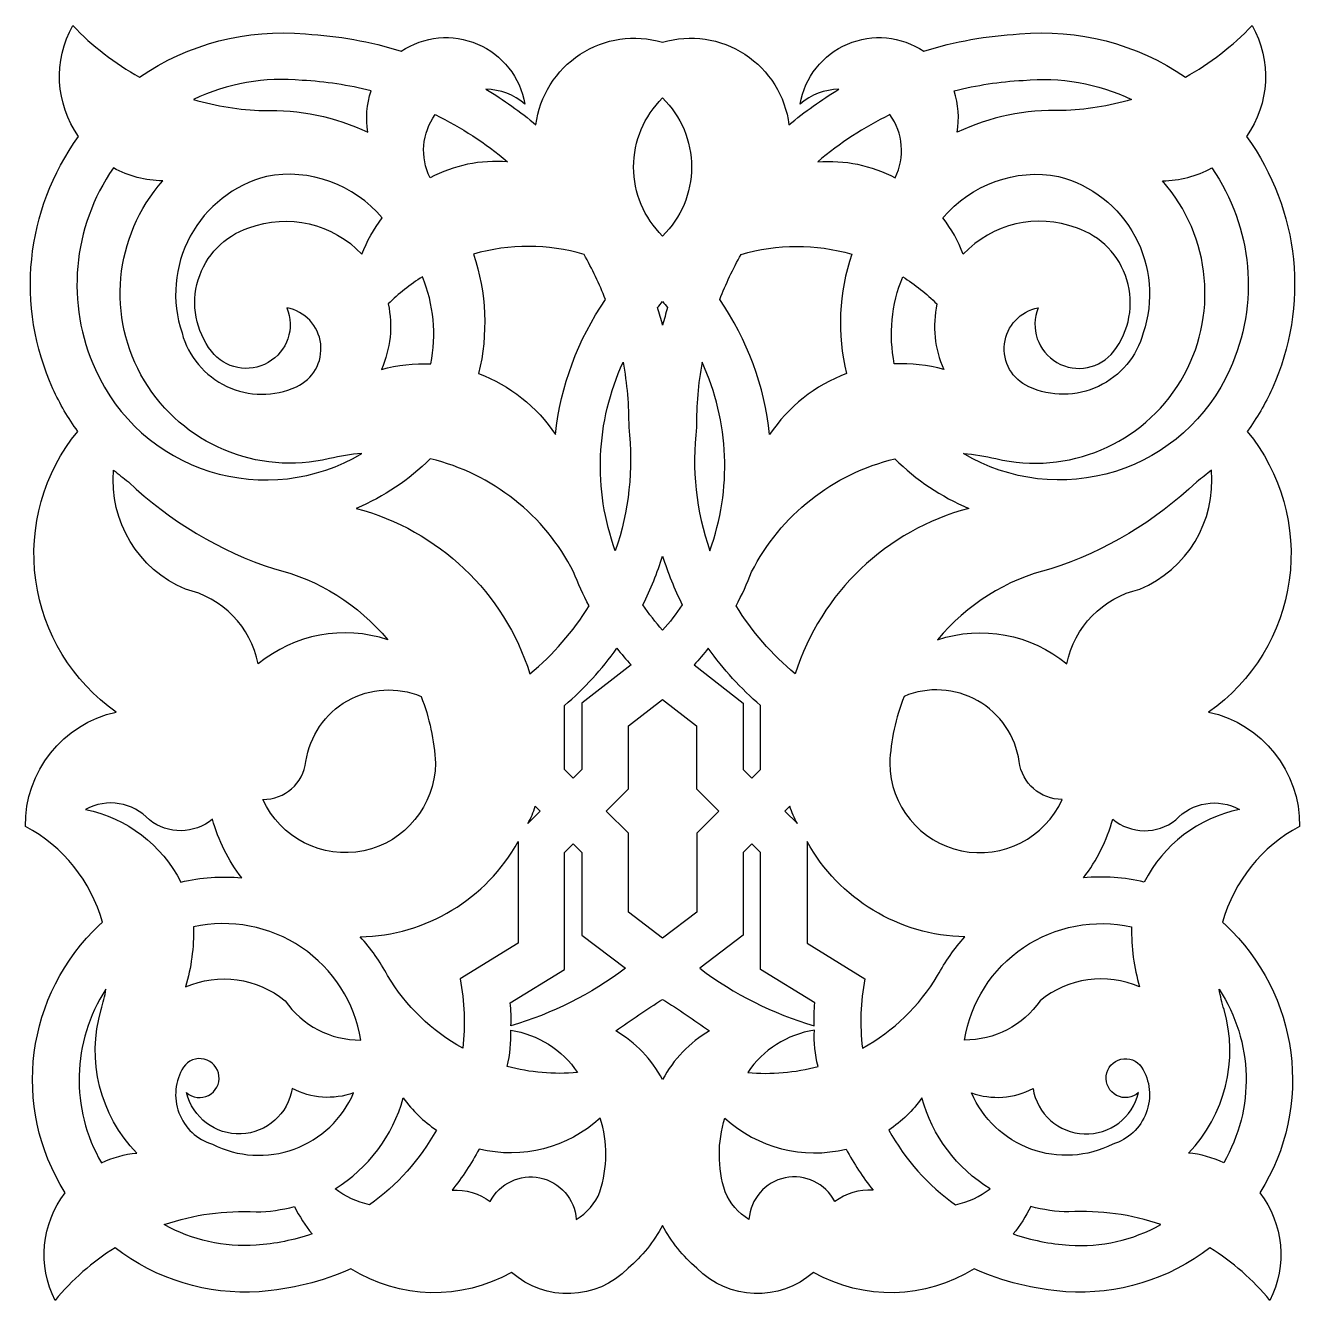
# Model space of a CAD drawing. Extents: x -79 to 85, y -78 to 86.
import ezdxf

# ---------------------------------------------------------------- set-up
doc = ezdxf.new("R2010")
doc.units = 0
doc.header["$MEASUREMENT"] = 0
doc.layers.get('0').update_dxf_attribs({"linetype": 'CONTINUOUS'})

msp = doc.modelspace()

# ---------------------------------------------------------------- linework, layer by layer
for points in [[(3.25, 83.7, -0.462866), (19.54, 73.04, -0.039397), (25.98, 77.64, 0.175014), (20.97, 75.73, -0.543277), (36.89, 82.54, -0.062517), (49.22, 84.76, -0.17545), (70.6, 79.2, 0.078152), (79.2, 85.85, -0.288895), (78.48, 71.54, -0.270076), (81.77, 39.04, -0.053003), (78.57, 33.55, -0.436972), (73.6, -2.62, -0.357813), (85.3, -17.36, 0.205731), (75.4, -29.71, -0.004527), (75.72, -30, -0.359319), (80.21, -64.56, -0.287107), (81.49, -78.44, 0.083082), (73.76, -71.66, -0.183147), (55.19, -77.31, -0.087912), (43.39, -74.35, -0.276511), (22.7, -74.82, -0.398311), (7.66, -74.29, -0.091369), (3.25, -68.77, -0.091369), (-1.16, -74.29, -0.398311), (-16.21, -74.82, -0.276511), (-36.9, -74.35, -0.087912), (-48.7, -77.31, -0.183147), (-67.27, -71.66, 0.083082), (-75, -78.44, -0.287107), (-73.71, -64.56, -0.359319), (-69.23, -30, -0.004527), (-68.9, -29.71, 0.205731), (-78.81, -17.36, -0.357813), (-67.11, -2.62, -0.436972), (-72.07, 33.55, -0.053003), (-75.27, 39.04, -0.270076), (-71.98, 71.54, -0.288895), (-72.71, 85.85, 0.078152), (-64.11, 79.2, -0.17545), (-42.73, 84.76, -0.062517), (-30.4, 82.54, -0.543277), (-14.48, 75.73, 0.175014), (-19.49, 77.64, -0.039397), (-13.05, 73.04, -0.462866)], [(-34.3, 77.42, 0.05079), (-43.17, 78.78, 0.136759), (-57.16, 76.31, 0.065224), (-48.18, 74.9, -0.118561), (-34.71, 72.09, -0.118395)], [(40.81, 77.42, -0.05079), (49.69, 78.78, -0.136759), (63.67, 76.31, -0.065224), (54.69, 74.9, 0.118561), (41.22, 72.09, 0.118395)], [(3.26, 76.51, -0.419335), (3.26, 58.72, -0.419335)], [(-16.73, 68.29, 0.139801), (-26.7, 66.24, -0.278267), (-26.03, 74.37, -0.062894)], [(23.25, 68.29, -0.139801), (33.22, 66.24, 0.278267), (32.54, 74.37, 0.062894)], [(-39.67, 30.04, -0.731941), (-61.13, 65.83, -0.124109), (-67.49, 67.5, 0.263961), (-69.81, 41.51, 0.449072), (-35.5, 30.7, 0.03772)], [(46.18, 30.04, 0.731941), (67.65, 65.83, 0.124109), (74, 67.5, -0.263961), (76.32, 41.51, -0.449072), (42.01, 30.7, -0.03772)], [(-54.86, 43.88, -0.516786), (-50.06, 59.77, -0.301986), (-35.47, 56.38, -0.072618), (-32.86, 61.07, 0.27053), (-47.76, 66.41, 0.435086), (-58.65, 46.23, 0.462617), (-43.92, 39.29, 0.734684), (-45.13, 49.47, -0.873825)], [(61.37, 43.88, 0.516786), (56.57, 59.77, 0.301986), (41.98, 56.38, 0.072618), (39.37, 61.07, -0.27053), (54.27, 66.41, -0.435086), (65.17, 46.23, -0.462617), (50.44, 39.29, -0.734684), (51.64, 49.47, 0.873825)], [(-21.12, 56.39, -0.143811), (-20.45, 40.99, -0.158327), (-10.54, 33.14, -0.123997), (-4.11, 50.55, 0.036238), (-6.86, 56.35, 0.142033)], [(27.63, 56.39, 0.143811), (26.96, 40.99, 0.158327), (17.05, 33.14, 0.123997), (10.63, 50.55, -0.036238), (13.37, 56.35, -0.142033)], [(-32.09, 49.97, -0.160417), (-32.97, 41.54, -0.078815), (-26.59, 42.24, 0.146093), (-27.67, 53.47, 0.055174)], [(38.6, 49.97, 0.160417), (39.48, 41.54, 0.078815), (33.11, 42.24, -0.146093), (34.19, 53.47, -0.055174)], [(3.26, 50.27, -0.007837), (3.91, 49.51, 0.01177), (3.26, 47.23, 0.01177), (2.6, 49.51, -0.007837)], [(-2.83, 18.17, -0.197225), (-1.83, 42.46, -0.047543), (-1.11, 34.08, -0.113223)], [(9.34, 18.17, 0.197225), (8.34, 42.46, 0.047543), (7.63, 34.08, 0.113223)], [(-36.2, 23.63, -0.256283), (-13.83, 2.31, 0.081719), (-6.21, 11.07, -0.031589), (-8.21, 15.43, 0.219973), (-26.67, 30.01, -0.096292)], [(42.71, 23.63, 0.256283), (20.35, 2.31, -0.081719), (12.72, 11.07, 0.031589), (14.72, 15.43, -0.219973), (33.18, 30.01, 0.096292)], [(-46.75, 15.83, -0.162771), (-32.15, 6.69, 0.258666), (-48.83, 3.58, 0.299009), (-58.22, 13.2, -0.325032), (-67.46, 28.56, 0.020114), (-65.56, 27.06, 0.11264)], [(53.26, 15.83, 0.162771), (38.67, 6.69, -0.258666), (55.34, 3.58, -0.299009), (64.73, 13.2, 0.325032), (73.97, 28.56, -0.020114), (72.07, 27.06, -0.11264)], [(3.26, 17.49, 0.040686), (5.79, 11.19, -0.032358), (3.26, 7.92, -0.032358), (0.72, 11.19, 0.040686)], [(-0.8, 3.45), (-7.13, -1.47), (-7.13, -10.01), (-8.25, -11.13), (-9.36, -10.01), (-9.36, -1.77, 0.059993), (-2.63, 5.61, 0.018661)], [(7.31, 3.45), (13.64, -1.47), (13.64, -10.01), (14.76, -11.13), (15.87, -10.01), (15.87, -1.77, -0.059993), (9.14, 5.61, -0.018661)], [(-27.86, -0.6, -0.08171), (-26, -9.22, -0.80447), (-48.23, -13.87, 0.378694), (-42.68, -9.01, -0.491526)], [(34.37, -0.6, 0.08171), (32.51, -9.22, 0.80447), (54.74, -13.87, -0.378694), (49.2, -9.01, 0.491526)], [(-71.07, -15.16, -0.227559), (-58.8, -24.53, -0.082785), (-50.96, -23.99, -0.0992), (-54.72, -16.4, -0.357685), (-62.85, -16.51, 0.342767)], [(-13.16, -14.75), (-12.51, -15.39), (-14.11, -16.99, 0.06631)], [(19.67, -14.75), (19.02, -15.39), (20.62, -16.99, -0.06631)], [(77.58, -15.16, 0.227559), (65.31, -24.53, 0.082785), (57.47, -23.99, 0.0992), (61.24, -16.4, 0.357685), (69.36, -16.51, -0.342767)], [(-15.35, -19.29), (-15.36, -32.42), (-22.82, -36.98, -0.078158), (-22.49, -45.95, -0.13103), (-32.17, -36.57, 0.064104), (-35.7, -31.59, 0.267949)], [(-1.54, -35.63, -0.09156), (-16.29, -43.04, 0.048184), (-16.37, -40.07), (-9.36, -35.78), (-9.36, -20.73), (-8.25, -19.61), (-7.13, -20.73), (-7.13, -31.38)], [(8.05, -35.63, 0.09156), (22.8, -43.04, -0.048184), (22.88, -40.07), (15.87, -35.78), (15.87, -20.73), (14.76, -19.61), (13.64, -20.73), (13.64, -31.38)], [(21.87, -19.29), (21.87, -32.42), (29.33, -36.98, 0.078158), (29, -45.95, 0.13103), (38.69, -36.57, -0.064104), (42.21, -31.59, -0.267949)], [(-35.62, -44.89, 0.431384), (-57.17, -30.31, -0.078641), (-58.2, -38.04, -0.281429), (-45.38, -39.81, 0.247046)], [(42.13, -44.89, -0.431384), (63.68, -30.31, 0.078641), (64.71, -38.04, 0.281429), (51.9, -39.81, -0.247046)], [(-68.45, -38.33, 0.282788), (-69.02, -60.71, -0.090483), (-64.48, -59.44, -0.270054), (-69.06, -40.95, 0.033662)], [(74.96, -38.33, -0.282788), (75.54, -60.71, 0.090483), (70.99, -59.44, 0.270054), (75.58, -40.95, -0.033662)], [(3.26, -49.97, 0.13542), (-2.78, -43.69, -0.014081), (3.26, -39.64, -0.014081), (9.29, -43.69, 0.13542)], [(-16.3, -43.62, -0.211777), (-7.7, -49.07, -0.088871), (-16.76, -48.28, 0.071832)], [(22.81, -43.62, 0.211777), (14.22, -49.07, 0.088871), (23.28, -48.28, -0.071832)], [(-54.73, -58.31, 0.432351), (-36.54, -51.69, -0.211214), (-44.47, -51.12, -0.822376), (-58.06, -51.66, 2.656366), (-58.46, -48.37, 0.493164)], [(61.24, -58.31, -0.432351), (43.05, -51.69, 0.211214), (50.98, -51.12, 0.822376), (64.58, -51.66, -2.656366), (64.97, -48.37, -0.493164)], [(-25.88, -56.48, -0.113301), (-34.5, -66.11, -0.108174), (-38.94, -64.06, 0.189564), (-30.15, -52.35, 0.087661)], [(32.4, -56.48, 0.113301), (41.01, -66.11, 0.108174), (45.45, -64.06, -0.189564), (36.67, -52.35, -0.087661)], [(-4.81, -64.44, 0.155143), (-4.77, -54.94, -0.25052), (-20.38, -58.93, -0.045523), (-23.86, -64.23, -0.183602), (-18.94, -65.7, -0.760111), (-7.87, -67.99, 0.163673)], [(11.32, -64.44, -0.155143), (11.29, -54.94, 0.25052), (26.9, -58.93, 0.045523), (30.37, -64.23, 0.183602), (25.45, -65.7, 0.760111), (14.38, -67.99, -0.163673)], [(-41.9, -69.87, -0.063935), (-49.11, -71.32, -0.144749), (-60.94, -68.66, -0.096811), (-49.1, -67.03, 0.062428), (-44.17, -66.33, 0.052322)], [(48.42, -69.87, 0.063935), (55.63, -71.32, 0.144749), (67.45, -68.66, 0.096811), (55.61, -67.03, -0.062428), (50.68, -66.33, -0.052322)]]:
    msp.add_lwpolyline(points, format="xyb", close=True)
msp.add_lwpolyline([(3.26, -1), (7.64, -4.41), (7.64, -12.5), (10.52, -15.37), (7.65, -18.23), (7.65, -28.4), (3.26, -31.74), (-1.13, -28.4), (-1.14, -18.23), (-4, -15.37), (-1.13, -12.5), (-1.13, -4.41)], close=True)

doc.saveas('drawing.dxf')
